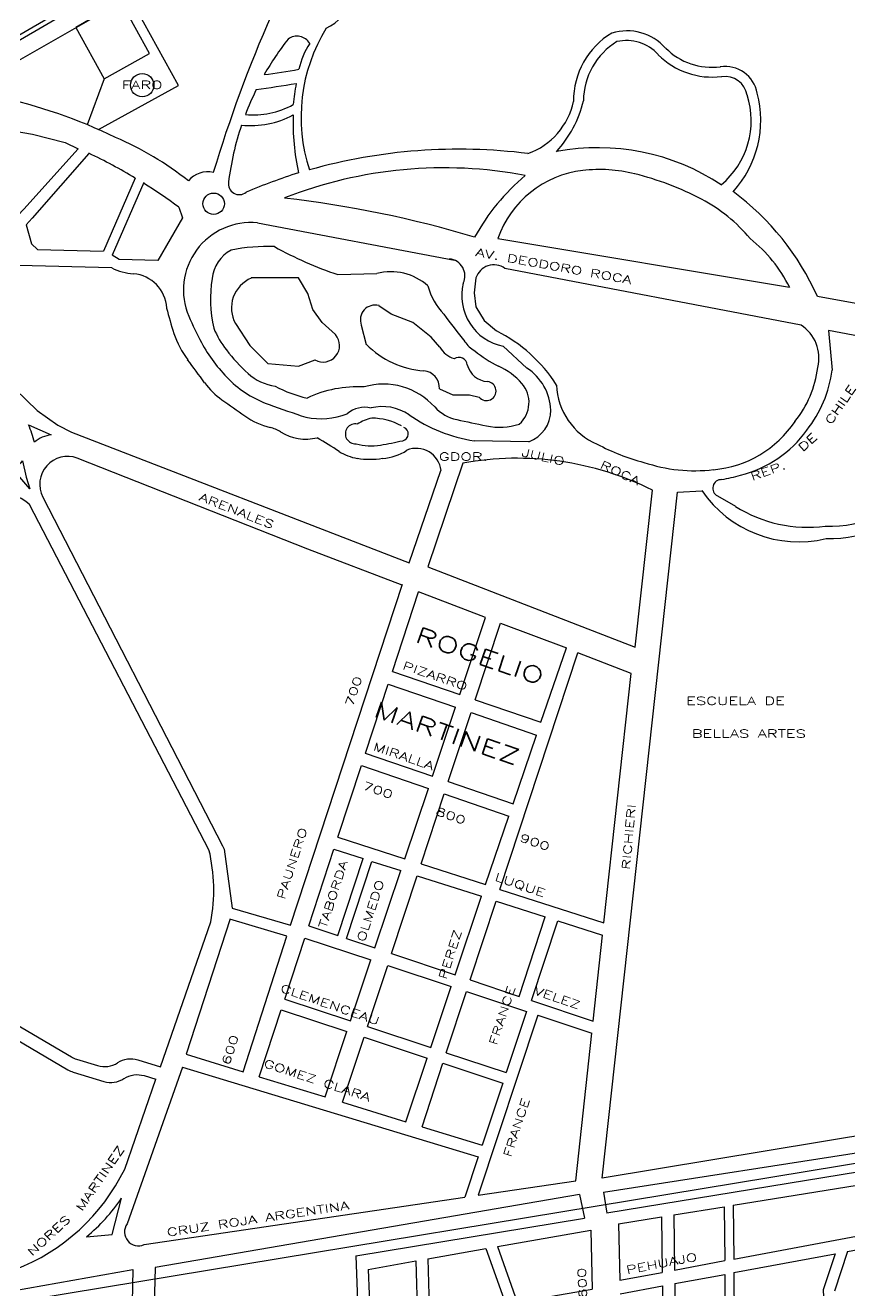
# Model space of a CAD drawing. Header units: millimetres. Extents: x 4374322 to 4409026, y 6503580 to 6534206.
# Drawn here: x 4387569 to 4388599, y 6521586 to 6523167 of the extents above; entities that cross this region are included whole.
import ezdxf

# ---------------------------------------------------------------- set-up
doc = ezdxf.new("R2010")
doc.units = ezdxf.units.MM
for name, color, linetype in [('FERROCARRIL', 252, 'VÍAS'), ('LINEA CALLE', 252, 'Continuous'), ('NOMBRE BARRIO', 8, 'Continuous'), ('NOMBRE CALLE', 252, 'Continuous')]:
    doc.layers.add(name, color=color, linetype=linetype)
doc.styles.add('ROMANS', font='romans')
doc.styles.add('S1', font='ROMANS')
doc.linetypes.add('VÍAS', pattern='A,3.81,[130,ltypeshp.shx,S=6.35,R=0,X=0,Y=0],3.81', length=7.62)

msp = doc.modelspace()

# ---------------------------------------------------------------- linework, layer by layer
at = {"layer": 'FERROCARRIL', "ltscale": 0.3, "transparency": 33554687}
msp.add_line((4387352.2, 6521538.5), (4389031.3, 6521815.1), dxfattribs=at)
at = {"layer": 'LINEA CALLE', "transparency": 33554687}
for p, q in [((4387532, 6523106.4), (4387814.3, 6523268.5)), ((4387706.6, 6522975.7), (4387666.8, 6522884.4)), ((4387717.5, 6522970.4), (4387677.9, 6522879.6)), ((4387760.9, 6522939.3), (4387765.5, 6522926.1)), ((4387765.5, 6522926.1), (4387734.7, 6522872.9)), ((4387859.3, 6522919.8), (4388105.4, 6522873.4)), ((4388524.2, 6522839.2), (4388159.7, 6522900.1)), ((4387686.6, 6522874.1), (4387677.9, 6522879.6)), ((4387734.7, 6522872.9), (4387686.6, 6522874.1)), ((4387910.4, 6522851), (4387851.6, 6522851)), ((4387922.1, 6522831.5), (4387910.4, 6522851)), ((4387959.6, 6522855.3), (4388008.4, 6522856.6)), ((4388132.3, 6522851), (4388130, 6522832.5)), ((4388538.5, 6522792), (4388168.4, 6522862.8)), ((4387928.4, 6522811.8), (4387922.1, 6522831.5)), ((4388130, 6522832.5), (4388132.3, 6522814.8)), ((4388704.4, 6522801), (4388559, 6522827.9)), ((4387940.2, 6522795.3), (4387928.4, 6522811.8)), ((4388026.5, 6522805.9), (4388011.1, 6522816.4)), ((4388053.6, 6522795.3), (4388026.5, 6522805.9)), ((4388132.3, 6522814.8), (4388142.7, 6522798)), ((4387831.7, 6522794), (4387849.8, 6522766.7)), ((4387956.9, 6522780.2), (4387940.2, 6522795.3)), ((4387989, 6522792), (4387995.3, 6522768)), ((4388076.2, 6522777.2), (4388053.6, 6522795.3)), ((4388142.7, 6522798), (4388158, 6522784.8)), ((4388087.1, 6522764.7), (4388076.2, 6522777.2)), ((4388669.1, 6522767), (4388572.6, 6522785.6)), ((4388572.6, 6522785.6), (4388577.4, 6522736)), ((4387849.8, 6522766.7), (4387872.4, 6522744.3)), ((4388166.2, 6522765.7), (4388196, 6522738.3)), ((4387872.4, 6522744.3), (4387910.4, 6522741)), ((4387910.4, 6522741), (4387931.2, 6522748.6)), ((4387557, 6522711.7), (4387584.1, 6522685.6)), ((4388086.6, 6522712.7), (4388103.3, 6522705.1)), ((4388103.3, 6522705.1), (4388124.1, 6522705.1)), ((4388124.1, 6522705.1), (4388136.3, 6522702.1)), ((4387584.1, 6522685.6), (4387609.8, 6522667.2)), ((4387609.8, 6522667.2), (4387627, 6522658.6)), ((4387627, 6522658.6), (4388048.7, 6522495)), ((4388198.2, 6522646.5), (4388130, 6522647.4)), ((4387922.1, 6522512.4), (4387634.2, 6522626)), ((4388116, 6522619.8), (4388072.2, 6522490)), ((4388048.7, 6522495), (4388088.6, 6522610.5)), ((4388462.9, 6522604.7), (4388462.9, 6522604.7)), ((4388289.8, 6521726.5), (4388383.9, 6522583.5)), ((4388331.4, 6522389.7), (4388352.7, 6522586)), ((4388383.9, 6522583.5), (4388414.3, 6522585.3)), ((4387798.7, 6522136.6), (4387575, 6522567.4)), ((4387591.3, 6522577.3), (4387815.5, 6522141.6)), ((4388434.2, 6522578.7), (4388456.5, 6522565.8)), ((4388040, 6522467.1), (4387922.1, 6522512.4)), ((4388072.2, 6522490), (4388331.4, 6522389.7)), ((4387900.4, 6522042.4), (4388040.5, 6522468.6)), ((4388027.9, 6522359.5), (4388060.6, 6522459)), ((4388144.3, 6522426.8), (4388060.6, 6522459)), ((4388112.1, 6522330.7), (4388144.3, 6522426.8)), ((4388131.4, 6522324.1), (4388162.9, 6522419.7)), ((4388162.9, 6522419.7), (4388245.3, 6522388.9)), ((4388162.3, 6522087.3), (4388259.4, 6522382.7)), ((4388213.5, 6522296), (4388245.3, 6522388.9)), ((4388326.1, 6522357.1), (4388259.4, 6522382.7)), ((4388027.9, 6522359.5), (4388112.1, 6522330.7)), ((4387994.3, 6522257.3), (4388022.6, 6522343.6)), ((4388022.4, 6522343.6), (4388106.8, 6522314.8)), ((4388292.1, 6522045.5), (4388326.1, 6522357.1)), ((4388078, 6522228.7), (4388106.8, 6522314.8)), ((4388131.4, 6522324.1), (4388213.5, 6522296)), ((4388097.7, 6522221.9), (4388126.2, 6522308.1)), ((4388126.2, 6522308.1), (4388208, 6522280.1)), ((4388178.6, 6522194.2), (4388208, 6522280.1)), ((4387993.7, 6522257.5), (4388078, 6522228.7)), ((4387959.8, 6522152.4), (4387989.2, 6522242)), ((4387989.2, 6522242), (4388072.8, 6522213.4)), ((4388097.7, 6522221.9), (4388178.6, 6522194.2)), ((4388043.4, 6522125.5), (4388072.8, 6522213.4)), ((4388063.8, 6522119), (4388092.7, 6522206.6)), ((4388092.7, 6522206.6), (4388173.4, 6522178.9)), ((4388144, 6522093.2), (4388173.4, 6522178.9)), ((4387815.5, 6522141.6), (4387817.7, 6522137.6)), ((4387959.8, 6522152.4), (4388043.4, 6522125.5)), ((4387817.7, 6522137.6), (4387827.7, 6522063.8)), ((4387923.5, 6522041.9), (4387954.9, 6522137.4)), ((4387954.9, 6522137.4), (4387991.5, 6522125.7)), ((4387959.9, 6522029.7), (4387991.5, 6522125.7)), ((4387970.5, 6522026.1), (4388002.1, 6522122.3)), ((4388002.1, 6522122.3), (4388038.4, 6522110.7)), ((4388006.1, 6522014.1), (4388038.4, 6522110.7)), ((4388063.8, 6522119), (4388144, 6522093.2)), ((4388026.9, 6522007.1), (4388058.9, 6522104.2)), ((4388058.9, 6522104.2), (4388139.1, 6522078.6)), ((4388106.2, 6521980.5), (4388139.1, 6522078.6)), ((4388162.3, 6522087.3), (4388292.1, 6522045.5)), ((4387827.7, 6522063.8), (4387900.4, 6522042.4)), ((4388125.1, 6521974.1), (4388157.5, 6522072.7)), ((4388157.5, 6522072.7), (4388218.8, 6522053.1)), ((4387738, 6521865.8), (4387801, 6522046.7)), ((4387895.9, 6522028.8), (4387824.9, 6522050.2)), ((4388186.1, 6521953.6), (4388218.8, 6522053.1)), ((4388201.7, 6521948.4), (4388234.5, 6522048.1)), ((4388234.5, 6522048.1), (4388290.5, 6522030.2)), ((4387923.5, 6522041.9), (4387959.9, 6522029.7)), ((4388278.7, 6521922.5), (4388290.5, 6522030.2)), ((4387893.3, 6521950.1), (4387918.4, 6522026.5)), ((4387918.4, 6522026.5), (4388001.1, 6521999.1)), ((4387970.5, 6522026.1), (4388006.1, 6522014.1)), ((4387975.5, 6521922.9), (4388001.1, 6521999.1)), ((4388026.9, 6522007.1), (4388106.2, 6521980.5)), ((4387996.8, 6521915.8), (4388022, 6521992.2)), ((4388022, 6521992.2), (4388101.3, 6521966)), ((4388075.7, 6521889.7), (4388101.3, 6521966)), ((4388125.1, 6521974.1), (4388186.1, 6521953.6)), ((4387893.3, 6521950.1), (4387975.5, 6521922.9)), ((4388095.2, 6521883.2), (4388120.4, 6521959.7)), ((4388120.4, 6521959.7), (4388195.4, 6521934.8)), ((4388201.7, 6521948.4), (4388278.7, 6521922.5)), ((4387861.5, 6521853.3), (4387888.9, 6521936.9)), ((4387888.9, 6521936.9), (4387971.1, 6521909.7)), ((4388195.4, 6521934.8), (4388170, 6521858.5)), ((4388209.5, 6521930.2), (4388134.9, 6521705.1)), ((4388209.5, 6521930.2), (4388277.1, 6521907.8)), ((4387943.7, 6521828), (4387971.1, 6521909.7)), ((4387965.6, 6521821.3), (4387992.4, 6521902.6)), ((4387992.4, 6521902.6), (4388071.3, 6521876.6)), ((4387996.8, 6521915.8), (4388075.7, 6521889.7)), ((4388257, 6521723.2), (4388277.1, 6521907.8)), ((4388044.6, 6521797.1), (4388071.3, 6521876.6)), ((4388064.9, 6521790.8), (4388090.9, 6521870.1)), ((4388090.9, 6521870.1), (4388165.7, 6521845.3)), ((4388095.2, 6521883.2), (4388170, 6521858.5)), ((4387765.8, 6521865.3), (4387696.4, 6521669.4)), ((4387765.8, 6521865.3), (4388135.1, 6521753.2)), ((4387693.4, 6521737.8), (4387732.5, 6521850.1)), ((4387861.5, 6521853.3), (4387943.7, 6521828)), ((4388165.7, 6521845.3), (4388139.9, 6521767.8)), ((4388291.6, 6521709), (4389024.5, 6521823.4)), ((4387965.6, 6521821.3), (4388044.6, 6521797.1)), ((4388064.9, 6521790.8), (4388139.9, 6521767.8)), ((4388744, 6521801.7), (4388289.8, 6521726.5)), ((4389025.3, 6521802.5), (4388295.8, 6521682.8)), ((4388135.1, 6521753.2), (4388118.3, 6521702.7)), ((4388453.8, 6521692.7), (4388761.5, 6521742.7)), ((4388134.9, 6521705.1), (4388257, 6521723.2)), ((4387677.6, 6521656.2), (4387689.5, 6521701.5)), ((4387717.7, 6521643.5), (4388118.3, 6521702.7)), ((4388261.5, 6521706.2), (4387731.3, 6521615.1)), ((4388261.5, 6521706.2), (4388268, 6521676.7)), ((4388291.6, 6521709), (4388295.8, 6521682.8)), ((4388379.5, 6521680.6), (4388442.6, 6521690.9)), ((4388379.5, 6521680.6), (4388380.4, 6521611.8)), ((4388442.6, 6521690.9), (4388443.2, 6521623.5)), ((4388453.8, 6521692.7), (4388454.3, 6521625.5)), ((4388454.3, 6521625.5), (4388758.9, 6521682.1)), ((4387982.2, 6521629.7), (4388268, 6521676.7)), ((4388310.4, 6521669.4), (4388364.1, 6521678.1)), ((4388310.4, 6521669.4), (4388312, 6521599.1)), ((4388364.1, 6521678.1), (4388365, 6521608.9)), ((4387645.6, 6521653.4), (4387677.6, 6521656.2)), ((4388159.2, 6521641.1), (4388276, 6521661.7)), ((4388276, 6521661.7), (4388277.6, 6521587.9)), ((4388596.6, 6521634.9), (4388669.1, 6521648.4)), ((4388072, 6521625.7), (4388144.6, 6521638.5)), ((4388144.6, 6521638.5), (4388169.1, 6521569.9)), ((4388159.2, 6521641.1), (4388183.9, 6521571.8)), ((4388596.6, 6521634.9), (4388580.1, 6521585.2)), ((4387982.2, 6521629.7), (4387986.2, 6521522.8)), ((4387997.6, 6521612.5), (4388057.3, 6521623.1)), ((4388057.3, 6521623.1), (4388060, 6521529.8)), ((4388072, 6521625.7), (4388074.7, 6521531.2)), ((4388380.4, 6521611.8), (4388443.2, 6521623.5)), ((4388454.5, 6521608.5), (4388580.9, 6521632)), ((4388580.9, 6521632), (4388566, 6521587.1)), ((4387332.3, 6521546.8), (4387703.7, 6521612.4)), ((4387703.7, 6521612.4), (4387701.9, 6521539.4)), ((4387731.3, 6521615.1), (4387727.8, 6521475.2)), ((4387997.6, 6521612.5), (4388001, 6521524.2)), ((4388312, 6521599.1), (4388365, 6521608.9)), ((4388380.6, 6521594.8), (4388443.3, 6521606.4)), ((4388443.3, 6521606.4), (4388444, 6521516.6)), ((4388454.5, 6521608.5), (4388455.2, 6521518.4)), ((4388183.9, 6521571.8), (4388277.6, 6521587.9)), ((4388312.3, 6521582.1), (4388365.3, 6521591.9)), ((4388365.3, 6521591.9), (4388366.4, 6521504.2)), ((4388380.6, 6521594.8), (4388381.8, 6521506.7)), ((4388566, 6521587.1), (4388568.5, 6521536.5))]:
    msp.add_line(p, q, dxfattribs=at)
for points in [[(4387945.1, 6523162.9, 0.225061), (4387976.4, 6523200), (4387981.2, 6523233.3), (4388021.5, 6523271.1, -0.161734), (4388023.7, 6523272.1, 0.190734), (4388141.7, 6523334.8, 0.091838), (4388171, 6523442.8), (4388159.1, 6523466.5)], [(4387677.2, 6522863.5), (4387561, 6522866.5, 0.340686), (4387516.7, 6522789.1, 0.014764), (4387519.6, 6522780.1, 0.014764)], [(4387368.8, 6521983.1), (4387487.1, 6521958.2, -0.081133), (4387496.1, 6521954.8), (4387626.8, 6521878, 0.059138), (4387633.3, 6521875.2), (4387659.6, 6521867.2, 0.221103), (4387684.6, 6521870.7), (4387684.8, 6521870.9, -0.221103), (4387709.8, 6521874.4), (4387738, 6521865.8)], [(4387366.3, 6521966.6), (4387482.7, 6521942.2, -0.081133), (4387491.7, 6521938.7), (4387622.4, 6521861.9, 0.059138), (4387628.9, 6521859.1), (4387667.5, 6521847.4, 0.221103), (4387692.5, 6521850.9), (4387692.7, 6521851, -0.221103), (4387717.8, 6521854.6), (4387732.5, 6521850.1)]]:
    msp.add_lwpolyline(points, format="xyb", dxfattribs=at)
for points in [[(4387660.5, 6523036.4), (4387760.5, 6523091.3), (4387699.2, 6523202.4)], [(4387667.6, 6523099.6), (4387646.6, 6523042.3)], [(4387504, 6523025.5), (4387535.4, 6522951), (4387504, 6523025.5), (4387517.3, 6523041.1), (4387578.2, 6523030.7), (4387619, 6523020.3), (4387635.3, 6523012.4), (4387567.2, 6522937.1), (4387553, 6522921.4), (4387546.9, 6522918.7), (4387535.4, 6522951)], [(4387648.8, 6523006.7), (4387577.7, 6522925.9), (4387570.1, 6522917.3), (4387577, 6522893.7), (4387584.3, 6522886.4), (4387666.8, 6522884.4)], [(4387825, 6522050.3), (4387770.1, 6521881.4), (4387841.6, 6521859.4), (4387895.9, 6522028.8)]]:
    msp.add_lwpolyline(points, dxfattribs=at)
for points in [[(4387620.9, 6523182), (4387532.7, 6523131.1), (4387525.4, 6523125.8, 0.025477), (4387521.3, 6523133.5), (4387529.9, 6523136.4), (4387617.9, 6523187.2)], [(4387573.1, 6522667.6), (4387601.7, 6522655, 0.159405), (4387580.7, 6522645.8, 0.046469)], [(4387565.8, 6522622.6), (4387570.1, 6522602.3), (4387575, 6522587.7), (4387552.2, 6522613.7, 0.126797)]]:
    msp.add_lwpolyline(points, format="xyb", close=True, dxfattribs=at)
msp.add_lwpolyline([(4387632.2, 6523163.9), (4387667.6, 6523099.6), (4387724.6, 6523131.2), (4387688.6, 6523196.3)], close=True, dxfattribs=at)
for centre, radius in [((4387715.3, 6523091.8), 14.6), ((4387804.5, 6522943.7), 13.4)]:
    msp.add_circle(centre, radius, dxfattribs=at)
for centre, radius, start, end in [((4389418.6, 6522499.1), 1685.3, 156.1985, 163.3291), ((4387908.6, 6523134.4), 18.7, 30.787, 126.2282), ((4388125.8, 6523051.7), 212.1, 148.3904, 198.0587), ((4388353.4, 6523072), 99.3, 121.1595, 180.2616), ((4388320.8, 6523094.5), 65.2, 42.0684, 106.754), ((4388182.1, 6522925.9), 361.8, 141.8417, 150.309), ((4388004.1, 6523091.5), 95.2, 146.5579, 167.6659), ((4388353.4, 6523072), 86.8, 121.1595, 179.7699), ((4388320.2, 6523093.5), 54.1, 42.4124, 102.5294), ((4388426.8, 6523194.9), 80.7, 224.5982, 277.7338), ((4388426.8, 6523195.6), 93.6, 224.5605, 277.6281), ((4387777.4, 6523834.6), 735.1, 277.0598, 280.4754), ((4388443.6, 6523074.6), 40.7, 10.207, 98.4976), ((4388443.6, 6523074.6), 28, 10.207, 98.4976), ((4388182.1, 6522925.9), 361.8, 153.6724, 159.0736), ((4387521, 6525489.7), 2426.8, 277.9779, 279.1706), ((4388175.4, 6523040.8), 272.9, 168.769, 174.3703), ((4387389.4, 6522416.7), 676.5, 64.3626, 77.6221), ((4388167.3, 6523090), 88.8, 289.7166, 348.0277), ((4388122.5, 6523108), 148.5, 318.0592, 346.1047), ((4388371.2, 6523047.7), 105, 310.1005, 17.6771), ((4388355.2, 6523048.1), 132.9, 317.7856, 14.6946), ((4387853.4, 6523160.6), 105.9, 264.9854, 298.4592), ((4388182.1, 6522925.9), 361.8, 161.3027, 172.872), ((4387850.8, 6523153.2), 111.9, 264.1232, 298.3087), ((4388196, 6523045.3), 292.3, 178.1495, 192.4459), ((4387526.2, 6522662), 396.5, 51.516, 66.8502), ((4388110.7, 6522328.1), 683.8, 82.727, 105.832), ((4388285, 6522734.9), 278.8, 56.5041, 100.7622), ((4387360.1, 6522399), 672.8, 59.0047, 64.5918), ((4387796.7, 6522952.7), 30.9, 75.9794, 140.2915), ((4388102.2, 6522364.6), 646.7, 107.23, 113.4154), ((4388092.3, 6522444), 544.6, 79.2482, 111.4397), ((4388372.2, 6522768), 276.3, 130.2009, 150.9783), ((4388280.3, 6522858.6), 127.5, 96.5932, 160.9906), ((4388286.6, 6522804), 182.5, 76.068, 96.5932), ((4388240.8, 6522619.1), 373, 62.2958, 76.068), ((4387360.1, 6522399), 672.8, 53.4346, 57.9648), ((4387836.6, 6522968.8), 13.7, 171.3303, 308.5807), ((4387730.9, 6521560.8), 1399.5, 73.4039, 83.339), ((4388321.4, 6522772.6), 199.6, 39.7072, 62.2958), ((4388256.9, 6522692.6), 331, 24.1275, 53.5451), ((4387851.1, 6522835.9), 84.3, 84.4355, 202.8226), ((4388360.6, 6522757.2), 183.1, 26.6338, 51.3584), ((4387846.9, 6522846.7), 44.2, 117.732, 175.3641), ((4387872.6, 6522645.1), 245.2, 88.1454, 100.8829), ((4388111.9, 6523307.2), 476.9, 240.982, 251.3823), ((4388096.8, 6522853.5), 21.7, 335.2239, 83.3327), ((4388154.6, 6522844), 23.4, 53.7396, 162.5737), ((4387710.3, 6522933), 77, 244.5349, 265.5437), ((4387700.8, 6522811.3), 45.1, 2.7752, 85.5437), ((4387946.9, 6522823.5), 146.5, 169.4708, 193.8738), ((4387867.6, 6522813.4), 40.8, 113.0936, 208.4291), ((4388025.8, 6522789), 69.8, 48.3208, 104.3713), ((4388154, 6522864), 85, 195.662, 223.2067), ((4388179.1, 6522828.9), 64.5, 166.0839, 258.4648), ((4388137.9, 6522908.4), 403.4, 193.6177, 198.2896), ((4388114.4, 6522946.7), 369.9, 202.8226, 208.4839), ((4388006.2, 6522798.7), 18.4, 74.3349, 201.1481), ((4388946.4, 6523432.5), 1059.6, 216.259, 218.5914), ((4387915.5, 6522834.3), 120, 202.4922, 217.6177), ((4388512.7, 6522751.4), 48.1, 345.5317, 57.6672), ((4387864.6, 6522818.1), 115.5, 198.2896, 216.788), ((4387961.5, 6522863.8), 196, 208.4839, 225.2747), ((4387941.2, 6522766.7), 20.7, 240.9774, 40.681), ((4388151.3, 6522795.2), 40.7, 215.5184, 239.8171), ((4388072.9, 6522614.7), 190.2, 32.6252, 63.4015), ((4387996.5, 6522896.8), 222.3, 217.6177, 227.924), ((4388075.9, 6522848.9), 114.2, 225.1265, 265.6253), ((4388114.5, 6522780.4), 31.6, 209.7714, 252.7942), ((4388209, 6522848), 117.5, 228.3925, 245.5369), ((4384344.2, 6520185.6), 4280.2, 36.3106, 36.788), ((4388110.9, 6522741.2), 10.6, 7.6078, 122.4587), ((4388148.7, 6522749.7), 28.2, 194.5017, 265.918), ((4388124, 6522661.2), 87.6, 41.4618, 65.5369), ((4388428, 6522754.9), 132.2, 321.0485, 353.2218), ((4387920, 6522821.8), 137, 225.2747, 250.28), ((4387890.2, 6522779), 63.7, 227.924, 262.0663), ((4388065.2, 6522713.7), 21.5, 357.248, 84.6485), ((4388159.9, 6522683.1), 66, 2.492, 56.8383), ((4388428, 6522754.9), 150.5, 321.3646, 352.7763), ((4387871.2, 6522777.5), 96.7, 216.3106, 234.4466), ((4387951.9, 6522844.2), 146.4, 241.2244, 257.8983), ((4387984.8, 6522564.2), 150.9, 87.0215, 114.9059), ((4388016.8, 6522632.4), 86, 41.9777, 106.3098), ((4388145.5, 6522709.7), 11.9, 219.5245, 84.1892), ((4388162.7, 6522695.5), 35.9, 311.4001, 41.4618), ((4388316.2, 6522720.1), 83.2, 181.9439, 246.9634), ((4389495.4, 6525050.1), 2890, 234.4466, 235.1374), ((4388469.6, 6524355.2), 1765.9, 250.28, 251.8612), ((4387899.4, 6522758.9), 97.8, 235.1374, 255.6392), ((4387938.3, 6522767.3), 92.1, 258.4475, 291.0538), ((4387993.4, 6522655.7), 33.8, 76.6382, 130.6697), ((4388014, 6522620.8), 56.4, 102.2283, 122.1116), ((4388015.5, 6522632.2), 58.2, 55.3105, 104.2309), ((4388001.6, 6522598.5), 77.4, 61.0389, 89.622), ((4388161.7, 6522844.3), 199.4, 235.4631, 260.8529), ((4388119.2, 6522725), 52.1, 222.3992, 257.936), ((4388184.1, 6522685.7), 41.7, 289.8558, 0.3507), ((4387863.5, 6522619), 46.7, 58.0956, 75.6392), ((4387981.5, 6522656.3), 12.4, 78.0242, 274.6271), ((4388038.9, 6522656.3), 8.77, 282.7377, 67.7225), ((4397826.7, 6568146), 46498.8, 257.93603, 257.98272), ((4388161.7, 6522742.9), 78.4, 257.9827, 288.4344), ((4388417.1, 6522747.9), 136.9, 275.0728, 326.2402), ((4388428, 6522745), 144.6, 283.9735, 324.4574), ((4387919.6, 6522709.1), 59.4, 238.0956, 283.8645), ((4386936.4, 6521015.1), 1916.4, 57.6645, 58.6348), ((4388001.1, 6522707.7), 66.4, 253.7166, 280.2763), ((4387940.1, 6523093.3), 456.8, 279.1738, 282.7377), ((4387622.1, 6522593.4), 34.8, 69.618, 207.6354), ((4387993.6, 6522685.1), 60.2, 237.6645, 260.8262), ((4388012.5, 6522685.5), 59.9, 273.0006, 303.8712), ((4388057.9, 6522607.3), 30.9, 5.8883, 112.8085), ((4388412.3, 6522886.2), 274.7, 242.067, 255.2027), ((4387999.8, 6522723.7), 99.2, 260.8262, 279.1738), ((4388183.4, 6522245.7), 380.1, 63.5408, 100.2134), ((4388405.7, 6522808.9), 198.7, 251.3486, 276.771), ((4388438.9, 6522588.4), 10.7, 86.7488, 244.1232), ((4388372.6, 6522931), 338.6, 281.401, 285.4647), ((4388574.4, 6522689.1), 148.2, 267.8337, 322.0646), ((4387536, 6522525), 57.7, 47.421, 156.1031), ((4388535.5, 6522668.1), 146.7, 214.3276, 283.5278), ((4388572.2, 6522692), 166.6, 269.1956, 319.6001), ((4388546.7, 6522708.3), 168.7, 237.6742, 277.524), ((4387590.6, 6522086.4), 214.1, 349.3171, 13.5621), ((4387465.2, 6521849.4), 254, 291.0584, 333.944), ((4387505.7, 6521825.1), 221.5, 309.1891, 326.0974), ((4387710.5, 6521659.3), 17.3, 144.3837, 294.5461)]:
    msp.add_arc(centre, radius, start, end, dxfattribs=at)

# ---------------------------------------------------------------- texts
at = {"layer": 'NOMBRE BARRIO', "linetype": 'Continuous', "transparency": 33554687, "style": 'S1', "width": 1.5}
msp.add_text('FARO', height=10, dxfattribs=at).set_placement((4387689.9, 6523087.2))
at = {"layer": 'NOMBRE BARRIO', "transparency": 33554687, "style": 'ROMANS', "width": 1.5}
for s, rotation, p in [('ROGELIO', 341, (4388054.9, 6522396.8)), ('MARTINEZ', 341, (4388002.9, 6522303.8)), ('VILLA', 9.3162, (4388582.4, 6521553.8))]:
    msp.add_text(s, height=20, rotation=rotation, dxfattribs=at).set_placement(p)
at = {"layer": 'NOMBRE CALLE', "linetype": 'Continuous', "transparency": 33554687, "style": 'S1', "width": 1.5}
msp.add_text('AV. DEODORO ROCA', height=10, rotation=349.7204, dxfattribs=at).set_placement((4388131.2, 6522878.6))
at = {"layer": 'NOMBRE CALLE', "transparency": 33554687, "style": 'ROMANS', "width": 1.5}
for s, rotation, p in [('CHILE', 55.559, (4388575.9, 6522666.9)), ('DE', 42.9165, (4388540.6, 6522633.4)), ('JULIO', 347.3592, (4388188.5, 6522628.7)), ('ROCA', 334.8776, (4388286.5, 6522614.3)), ('REP.', 19.6787, (4388477.4, 6522597.6)), ('ARENALES', 338.553, (4387785.4, 6522573.7)), ('PIZARRO', 341, (4388039.9, 6522362.8)), ('700', 72.0878, (4387978.2, 6522314.9)), ('MIRALLA', 341, (4388002.9, 6522261.8)), ('700', 341, (4387989.9, 6522212.8)), ('800', 341, (4388080.9, 6522180.8)), ('RICHIERI', 84.9946, (4388324.5, 6522111.4)), ('PAUNERO', 72, (4387892.9, 6522073.8)), ('900', 341, (4388185.9, 6522147.8)), ('TABORDA', 72, (4387944.9, 6522037.8)), ('LUQUE', 341, (4388154.9, 6522098.8)), ('OLMEDO', 72, (4387992.9, 6522020.8)), ('PEREZ', 72, (4388094.9, 6521973.8)), ('CLEMENCEAU', 341, (4387886.9, 6521959.8)), ('FRANCE', 72, (4388157.9, 6521891.8)), ('VELEZ', 341, (4388203.9, 6521956.8)), ('600', 72, (4387823.9, 6521866.8)), ('GOMEZ CLARA', 341.6975, (4387866.1, 6521865.9)), ('FRANCE', 72, (4388175.9, 6521751.8)), ('MARTINEZ', 55.559, (4387640, 6521684.4)), ('CRUZ ROJA ARGENTINA', 8.5593, (4387746.9, 6521653.7)), ('NORES', 42.9165, (4387577.6, 6521628.4)), ('PEHUAJO', 10.8513, (4388321, 6521606.7)), ('2600', 92.565, (4388271.6, 6521563.5))]:
    msp.add_text(s, height=10, rotation=rotation, dxfattribs=at).set_placement(p)
for s, p in [('GDOR.', (4388085.9, 6522622.8)), ('ESCUELA DE', (4388394.9, 6522317.8)), ('BELLAS ARTES', (4388401.9, 6522276.8))]:
    msp.add_text(s, height=10, dxfattribs=at).set_placement(p)

doc.saveas('drawing.dxf')
